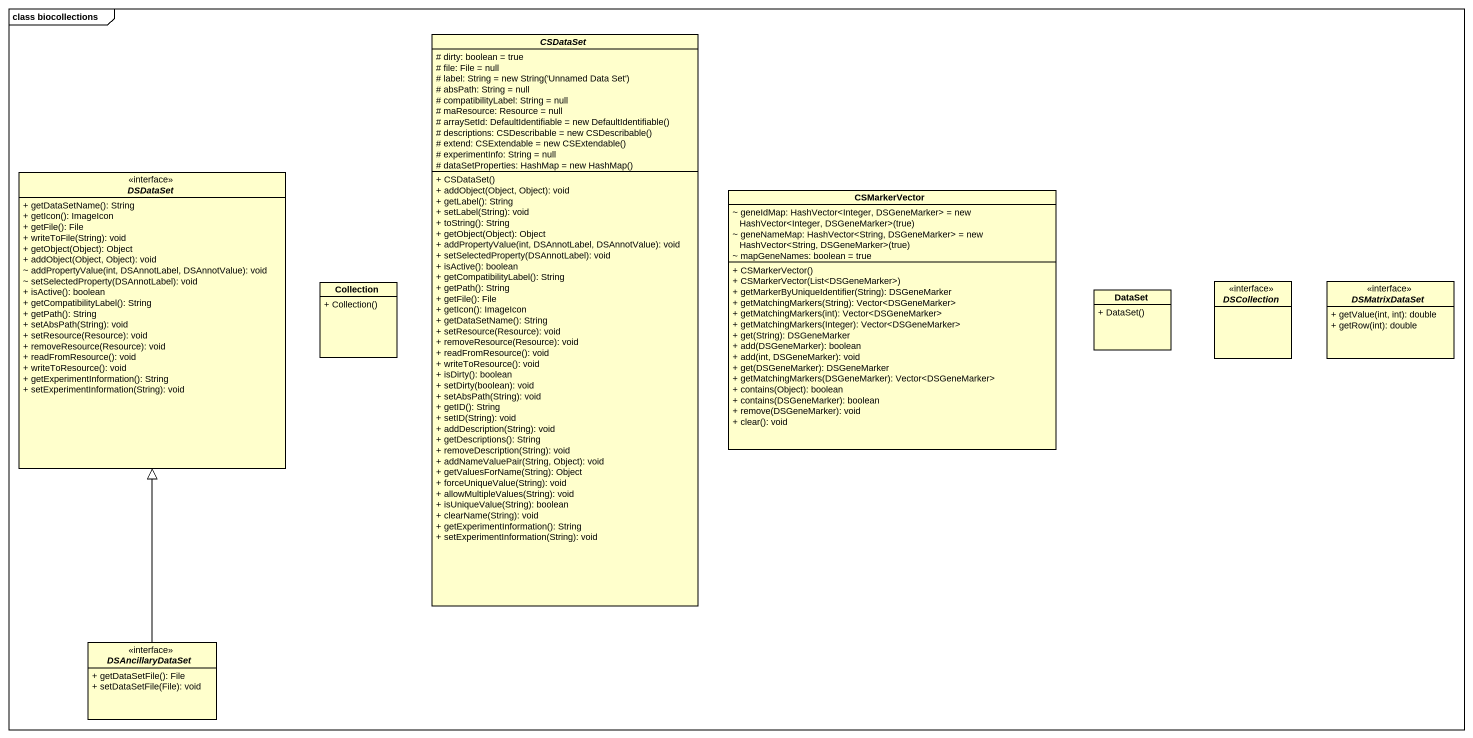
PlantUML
@startuml
mainframe class biocollections
hide circle
hide empty members
skinparam classAttributeIconSize 0
abstract class CSDataSet {
  # dirty: boolean = true
  # file: File = null
  {field} # label: String = new String('Unnamed Data Set')
  # absPath: String = null
  # compatibilityLabel: String = null
  # maResource: Resource = null
  {field} # arraySetId: DefaultIdentifiable = new DefaultIdentifiable()
  {field} # descriptions: CSDescribable = new CSDescribable()
  {field} # extend: CSExtendable = new CSExtendable()
  # experimentInfo: String = null
  {field} # dataSetProperties: HashMap = new HashMap()
  + CSDataSet()
  + addObject(Object, Object): void
  + getLabel(): String
  + setLabel(String): void
  + toString(): String
  + getObject(Object): Object
  + addPropertyValue(int, DSAnnotLabel, DSAnnotValue): void
  + setSelectedProperty(DSAnnotLabel): void
  + isActive(): boolean
  + getCompatibilityLabel(): String
  + getPath(): String
  + getFile(): File
  + getIcon(): ImageIcon
  + getDataSetName(): String
  + setResource(Resource): void
  + removeResource(Resource): void
  + readFromResource(): void
  + writeToResource(): void
  + isDirty(): boolean
  + setDirty(boolean): void
  + setAbsPath(String): void
  + getID(): String
  + setID(String): void
  + addDescription(String): void
  + getDescriptions(): String
  + removeDescription(String): void
  + addNameValuePair(String, Object): void
  + getValuesForName(String): Object
  + forceUniqueValue(String): void
  + allowMultipleValues(String): void
  + isUniqueValue(String): boolean
  + clearName(String): void
  + getExperimentInformation(): String
  + setExperimentInformation(String): void
}
interface DSDataSet <<interface>> {
  + getDataSetName(): String
  + getIcon(): ImageIcon
  + getFile(): File
  + writeToFile(String): void
  + getObject(Object): Object
  + addObject(Object, Object): void
  ~ addPropertyValue(int, DSAnnotLabel, DSAnnotValue): void
  ~ setSelectedProperty(DSAnnotLabel): void
  + isActive(): boolean
  + getCompatibilityLabel(): String
  + getPath(): String
  + setAbsPath(String): void
  + setResource(Resource): void
  + removeResource(Resource): void
  + readFromResource(): void
  + writeToResource(): void
  + getExperimentInformation(): String
  + setExperimentInformation(String): void
}
class CSMarkerVector {
  {field} ~ geneIdMap: HashVector<Integer, DSGeneMarker> = new HashVector<Integer, DSGeneMarker>(true)
  {field} ~ geneNameMap: HashVector<String, DSGeneMarker> = new HashVector<String, DSGeneMarker>(true)
  ~ mapGeneNames: boolean = true
  + CSMarkerVector()
  + CSMarkerVector(List<DSGeneMarker>)
  + getMarkerByUniqueIdentifier(String): DSGeneMarker
  + getMatchingMarkers(String): Vector<DSGeneMarker>
  + getMatchingMarkers(int): Vector<DSGeneMarker>
  + getMatchingMarkers(Integer): Vector<DSGeneMarker>
  + get(String): DSGeneMarker
  + add(DSGeneMarker): boolean
  + add(int, DSGeneMarker): void
  + get(DSGeneMarker): DSGeneMarker
  + getMatchingMarkers(DSGeneMarker): Vector<DSGeneMarker>
  + contains(Object): boolean
  + contains(DSGeneMarker): boolean
  + remove(DSGeneMarker): void
  + clear(): void
}
class Collection {
  + Collection()
}
class DataSet {
  + DataSet()
}
interface DSCollection <<interface>>
interface DSMatrixDataSet <<interface>> {
  + getValue(int, int): double
  + getRow(int): double
}
interface DSAncillaryDataSet <<interface>> {
  + getDataSetFile(): File
  + setDataSetFile(File): void
}
DSAncillaryDataSet -up-|> DSDataSet
@enduml
